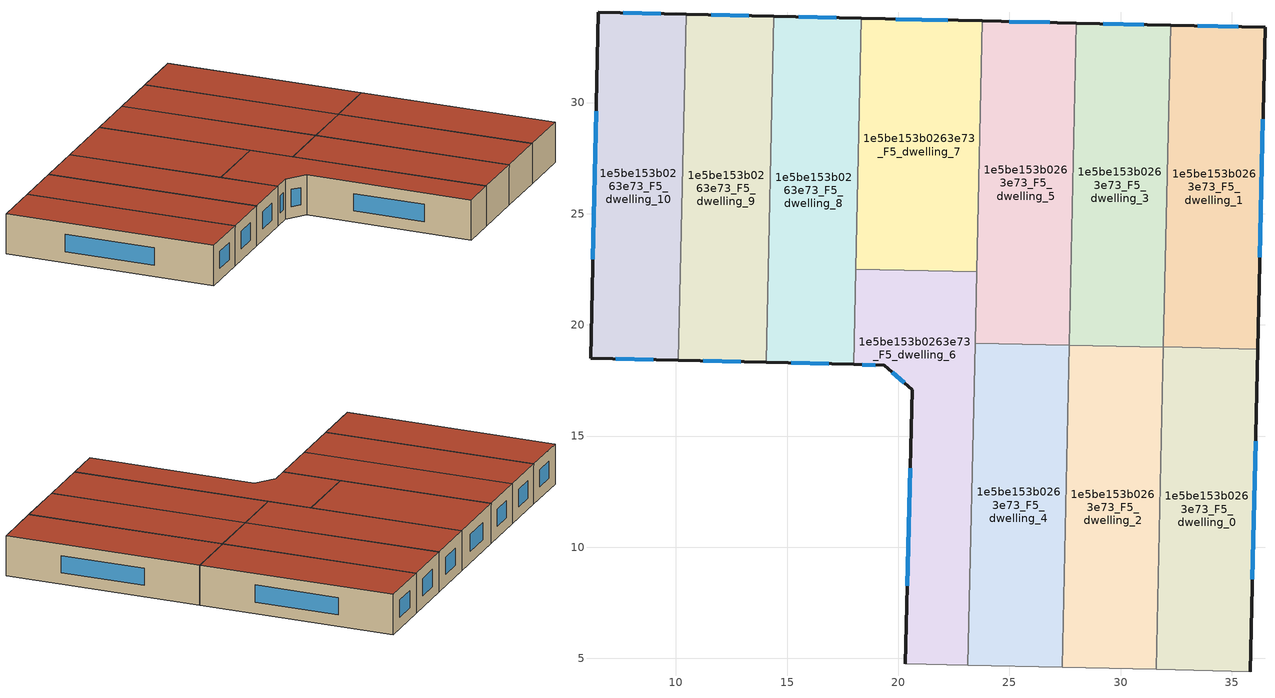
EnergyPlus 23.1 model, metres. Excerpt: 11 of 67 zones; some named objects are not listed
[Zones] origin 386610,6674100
1e5be153b0263e73_F5_dwelling_0
 floor to 1e5be153b0263e73_F4_dwelling_0 (EU_floor_Construction): 36.17,18.91 35.84,4.4 31.61,4.5 31.93,19.01 z15
 wall outside (EU_wall_Construction): 35.84,4.4 36.17,18.91 z15:18
 wall to 1e5be153b0263e73_F5_dwelling_1 (EU_wall_Construction): 36.17,18.91 31.93,19.01 z15:18
 wall adiabatic (EU_wall_Construction): 31.61,4.5 35.84,4.4 z15:18
 wall to 1e5be153b0263e73_F5_dwelling_2 (EU_wall_Construction): 31.93,18.99 31.61,4.5 z15:18
 wall to 1e5be153b0263e73_F5_dwelling_3 (EU_wall_Construction): 31.93,19.01 31.93,18.99 z15:18
 window (EU_Window_Construction): 35.93,8.55 36.07,14.77 z15.86:17.14
 roof outside (EU_roof_Construction): 35.84,4.4 36.17,18.91 31.93,19.01 31.61,4.5 z18
1e5be153b0263e73_F5_dwelling_1
 floor to 1e5be153b0263e73_F4_dwelling_1 (EU_floor_Construction): 36.5,33.39 36.17,18.91 31.93,19.01 32.25,33.48 z15
 wall outside (EU_wall_Construction): 36.17,18.91 36.5,33.39 32.25,33.48 z15:18
 wall to 1e5be153b0263e73_F5_dwelling_3 (EU_wall_Construction): 32.25,33.48 31.93,19.01 z15:18
 window (EU_Window_Construction): 36.26,23.05 36.41,29.25 / 35.29,33.42 33.47,33.46 z15.86:17.14
 roof outside (EU_roof_Construction): 36.17,18.91 36.5,33.39 32.25,33.48 31.93,19.01 z18
1e5be153b0263e73_F5_dwelling_10
 floor to 1e5be153b0263e73_F4_dwelling_10 (EU_floor_Construction): 10.46,33.97 10.11,18.41 6.16,18.5 6.51,34.05 z15
 wall outside (EU_wall_Construction): 10.46,33.97 6.51,34.05 6.16,18.5 10.11,18.41 z15:18
 wall to 1e5be153b0263e73_F5_dwelling_9 (EU_wall_Construction): 10.11,18.41 10.46,33.97 z15:18
 window (EU_Window_Construction): 7.29,18.47 8.98,18.43 / 6.41,29.61 6.26,22.94 / 9.33,33.99 7.64,34.03 z15.86:17.14
 roof outside (EU_roof_Construction): 10.11,18.41 10.46,33.97 6.51,34.05 6.16,18.5 z18
1e5be153b0263e73_F5_dwelling_2
 floor to 1e5be153b0263e73_F4_dwelling_2 (EU_floor_Construction): 31.93,18.99 31.61,4.5 27.37,4.59 27.7,19.08 z15
 wall to 1e5be153b0263e73_F5_dwelling_4 (EU_wall_Construction): 27.7,19.08 27.37,4.59 z15:18
 wall to 1e5be153b0263e73_F5_dwelling_3 (EU_wall_Construction): 31.93,18.99 27.7,19.08 z15:18
 wall adiabatic (EU_wall_Construction): 27.37,4.59 31.61,4.5 z15:18
 roof outside (EU_roof_Construction): 31.61,4.5 31.93,18.99 27.7,19.08 27.37,4.59 z18
1e5be153b0263e73_F5_dwelling_3
 floor to 1e5be153b0263e73_F4_dwelling_3 (EU_floor_Construction): 32.25,33.48 31.93,18.99 27.7,19.08 28.02,33.58 z15
 wall outside (EU_wall_Construction): 32.25,33.48 28.02,33.58 z15:18
 wall to 1e5be153b0263e73_F5_dwelling_5 (EU_wall_Construction): 28.02,33.58 27.7,19.08 z15:18
 window (EU_Window_Construction): 31.04,33.51 29.23,33.55 z15.86:17.14
 roof outside (EU_roof_Construction): 31.93,18.99 32.25,33.48 28.02,33.58 27.7,19.08 z18
1e5be153b0263e73_F5_dwelling_4
 floor to 1e5be153b0263e73_F4_dwelling_4 (EU_floor_Construction): 27.7,19.08 27.37,4.59 23.14,4.69 23.46,19.18 z15
 wall to 1e5be153b0263e73_F5_dwelling_5 (EU_wall_Construction): 27.7,19.08 23.46,19.18 z15:18
 wall adiabatic (EU_wall_Construction): 23.14,4.69 27.37,4.59 z15:18
 wall to 1e5be153b0263e73_F5_dwelling_6 (EU_wall_Construction): 23.46,19.18 23.14,4.69 z15:18
 roof outside (EU_roof_Construction): 27.37,4.59 27.7,19.08 23.46,19.18 23.14,4.69 z18
1e5be153b0263e73_F5_dwelling_5
 floor to 1e5be153b0263e73_F4_dwelling_5 (EU_floor_Construction): 28.02,33.58 27.7,19.08 23.46,19.18 23.78,33.67 z15
 wall outside (EU_wall_Construction): 28.02,33.58 23.78,33.67 z15:18
 wall to 1e5be153b0263e73_F5_dwelling_7 (EU_wall_Construction): 23.78,33.67 23.53,22.38 z15:18
 wall to 1e5be153b0263e73_F5_dwelling_6 (EU_wall_Construction): 23.53,22.38 23.46,19.18 z15:18
 window (EU_Window_Construction): 26.81,33.6 24.99,33.64 z15.86:17.14
 roof outside (EU_roof_Construction): 27.7,19.08 28.02,33.58 23.78,33.67 23.46,19.18 z18
1e5be153b0263e73_F5_dwelling_6
 floor to 1e5be153b0263e73_F4_dwelling_6 (EU_floor_Construction): 23.53,22.38 23.14,4.69 20.33,4.75 20.64,17.08 19.37,18.18 18,18.22 18.09,22.5 z15
 wall outside (EU_wall_Construction): 18,18.22 19.37,18.18 20.64,17.08 20.33,4.75 z15:18
 wall to 1e5be153b0263e73_F5_dwelling_7 (EU_wall_Construction): 23.53,22.38 18.09,22.5 z15:18
 wall adiabatic (EU_wall_Construction): 20.33,4.75 23.14,4.69 z15:18
 wall to 1e5be153b0263e73_F5_dwelling_8 (EU_wall_Construction): 18.09,22.5 18,18.22 z15:18
 window (EU_Window_Construction): 20.55,13.55 20.42,8.27 / 19.73,17.87 20.28,17.39 / 18.39,18.21 18.98,18.19 z15.86:17.14
 roof outside (EU_roof_Construction): 23.14,4.69 23.53,22.38 18.09,22.5 18,18.22 19.37,18.18 20.64,17.08 20.33,4.75 z18
1e5be153b0263e73_F5_dwelling_7
 floor to 1e5be153b0263e73_F4_dwelling_7 (EU_floor_Construction): 23.78,33.67 23.53,22.38 18.09,22.5 18.34,33.79 z15
 wall outside (EU_wall_Construction): 23.78,33.67 18.34,33.79 z15:18
 wall to 1e5be153b0263e73_F5_dwelling_8 (EU_wall_Construction): 18.34,33.79 18.09,22.5 z15:18
 window (EU_Window_Construction): 22.23,33.71 19.9,33.76 z15.86:17.14
 roof outside (EU_roof_Construction): 23.53,22.38 23.78,33.67 18.34,33.79 18.09,22.5 z18
1e5be153b0263e73_F5_dwelling_8
 floor to 1e5be153b0263e73_F4_dwelling_8 (EU_floor_Construction): 18.34,33.79 18,18.22 14.05,18.31 14.4,33.88 z15
 wall outside (EU_wall_Construction): 14.05,18.31 18,18.22 / 18.34,33.79 14.4,33.88 z15:18
 wall to 1e5be153b0263e73_F5_dwelling_9 (EU_wall_Construction): 14.4,33.88 14.05,18.31 z15:18
 window (EU_Window_Construction): 15.18,18.28 16.87,18.24 / 17.22,33.82 15.53,33.85 z15.86:17.14
 roof outside (EU_roof_Construction): 18,18.22 18.34,33.79 14.4,33.88 14.05,18.31 z18
1e5be153b0263e73_F5_dwelling_9
 floor to 1e5be153b0263e73_F4_dwelling_9 (EU_floor_Construction): 14.4,33.88 14.05,18.31 10.11,18.41 10.46,33.97 z15
 wall outside (EU_wall_Construction): 10.11,18.41 14.05,18.31 / 14.4,33.88 10.46,33.97 z15:18
 window (EU_Window_Construction): 11.24,18.38 12.93,18.34 / 13.27,33.9 11.58,33.94 z15.86:17.14
 roof outside (EU_roof_Construction): 14.05,18.31 14.4,33.88 10.46,33.97 10.11,18.41 z18
[Building]
EU S2 Campaign: North Axis=0; Terrain=City; Solar Distribution=FullExterior
[Site:Location]
Helsinki-Vantaa.AP: Latitude=60.317; Longitude=24.963; Time Zone=2; Elevation=54.6
[SizingPeriod:WeatherFileDays]
AnnualSizingPeriod: Begin Month=1; Begin Day of Month=1; End Month=12; End Day of Month=31; Day of Week for Start Day=Monday; Use Weather File Daylight Saving Period=No; Use Weather File Rain and Snow Indicators=No
[MATERIAL]
EU_InternalMass_Material: Roughness=MediumRough; Thickness=0.1; Conductivity=1; Density=1800; Specific Heat=900; Thermal Absorptance=0.9; Solar Absorptance=0.7; Visible Absorptance=0.7
[MATERIAL:NOMASS] Roughness=MediumRough; Thermal Absorptance=0.9; Solar Absorptance=0.7; Visible Absorptance=0.7
Name | Thermal Resistance
EU_wall_NoMass | 1.10183
EU_roof_NoMass; EU_floor_NoMass | 1.70606
[WINDOWMATERIAL:SIMPLEGLAZINGSYSTEM]
EU_Window_SimpleGlazing: UFactor=3.11035; Solar Heat Gain Coefficient=0.8; Visible Transmittance=0.8
[CONSTRUCTION]
EU_wall_Construction: EU_wall_NoMass
EU_roof_Construction: EU_roof_NoMass
EU_floor_Construction: EU_floor_NoMass
EU_Window_Construction: EU_Window_SimpleGlazing
EU_InternalMass_Construction: EU_InternalMass_Material
[ZONE] Type=1; Multiplier=1; Ceiling Height=autocalculate; Floor Area=autocalculate; Part of Total Floor Area=Yes
Name | Volume
1e5be153b0263e73_F5_dwelling_0 | 184.314
1e5be153b0263e73_F5_dwelling_1 | 184.312
1e5be153b0263e73_F5_dwelling_10 | 184.295
1e5be153b0263e73_F5_dwelling_2; 1e5be153b0263e73_F5_dwelling_5 | 184.291
1e5be153b0263e73_F5_dwelling_3 | 184.289
1e5be153b0263e73_F5_dwelling_4 | 184.262
1e5be153b0263e73_F5_dwelling_6 | 184.278
1e5be153b0263e73_F5_dwelling_7 | 184.259
1e5be153b0263e73_F5_dwelling_8 | 184.313
1e5be153b0263e73_F5_dwelling_9 | 184.283
[INTERNALMASS] Construction=EU_InternalMass_Construction
Name | Zone or ZoneList | Surface Area
1e5be153b0263e73_F5_dwelling_0_EU_InternalMass | 1e5be153b0263e73_F5_dwelling_0 | 61.4379
1e5be153b0263e73_F5_dwelling_1_EU_InternalMass | 1e5be153b0263e73_F5_dwelling_1 | 61.437
1e5be153b0263e73_F5_dwelling_2_EU_InternalMass | 1e5be153b0263e73_F5_dwelling_2 | 61.4299
1e5be153b0263e73_F5_dwelling_3_EU_InternalMass | 1e5be153b0263e73_F5_dwelling_3 | 61.4299
1e5be153b0263e73_F5_dwelling_4_EU_InternalMass | 1e5be153b0263e73_F5_dwelling_4 | 61.4217
1e5be153b0263e73_F5_dwelling_5_EU_InternalMass | 1e5be153b0263e73_F5_dwelling_5 | 61.4299
1e5be153b0263e73_F5_dwelling_6_EU_InternalMass | 1e5be153b0263e73_F5_dwelling_6 | 61.4261
1e5be153b0263e73_F5_dwelling_7_EU_InternalMass | 1e5be153b0263e73_F5_dwelling_7 | 61.4192
1e5be153b0263e73_F5_dwelling_8_EU_InternalMass | 1e5be153b0263e73_F5_dwelling_8 | 61.4376
1e5be153b0263e73_F5_dwelling_9_EU_InternalMass | 1e5be153b0263e73_F5_dwelling_9 | 61.4277
1e5be153b0263e73_F5_dwelling_10_EU_InternalMass | 1e5be153b0263e73_F5_dwelling_10 | 61.4315
[OTHEREQUIPMENT] Fuel Type=Electricity; Design Level Calculation Method=Watts/Area; Power per Zone Floor Area=1; Fraction Latent=0; Fraction Radiant=0; Fraction Lost=0; Carbon Dioxide Generation Rate=0; EndUse Subcategory=EU_Step8_InternalGains
Name | Zone or ZoneList or Space or SpaceList | Schedule
EU_Step8_InternalGain_1e5be153b0263e73_F5_dwelling_0_f000 | 1e5be153b0263e73_F5_dwelling_0 | EU_Step8_GainSchedule_1e5be153b0263e73_F5_dwelling_0_f000
EU_Step8_InternalGain_1e5be153b0263e73_F5_dwelling_1_f000 | 1e5be153b0263e73_F5_dwelling_1 | EU_Step8_GainSchedule_1e5be153b0263e73_F5_dwelling_1_f000
EU_Step8_InternalGain_1e5be153b0263e73_F5_dwelling_2_f000 | 1e5be153b0263e73_F5_dwelling_2 | EU_Step8_GainSchedule_1e5be153b0263e73_F5_dwelling_2_f000
EU_Step8_InternalGain_1e5be153b0263e73_F5_dwelling_3_f000 | 1e5be153b0263e73_F5_dwelling_3 | EU_Step8_GainSchedule_1e5be153b0263e73_F5_dwelling_3_f000
EU_Step8_InternalGain_1e5be153b0263e73_F5_dwelling_4_f000 | 1e5be153b0263e73_F5_dwelling_4 | EU_Step8_GainSchedule_1e5be153b0263e73_F5_dwelling_4_f000
EU_Step8_InternalGain_1e5be153b0263e73_F5_dwelling_5_f000 | 1e5be153b0263e73_F5_dwelling_5 | EU_Step8_GainSchedule_1e5be153b0263e73_F5_dwelling_5_f000
EU_Step8_InternalGain_1e5be153b0263e73_F5_dwelling_6_f000 | 1e5be153b0263e73_F5_dwelling_6 | EU_Step8_GainSchedule_1e5be153b0263e73_F5_dwelling_6_f000
EU_Step8_InternalGain_1e5be153b0263e73_F5_dwelling_7_f000 | 1e5be153b0263e73_F5_dwelling_7 | EU_Step8_GainSchedule_1e5be153b0263e73_F5_dwelling_7_f000
EU_Step8_InternalGain_1e5be153b0263e73_F5_dwelling_8_f000 | 1e5be153b0263e73_F5_dwelling_8 | EU_Step8_GainSchedule_1e5be153b0263e73_F5_dwelling_8_f000
EU_Step8_InternalGain_1e5be153b0263e73_F5_dwelling_9_f000 | 1e5be153b0263e73_F5_dwelling_9 | EU_Step8_GainSchedule_1e5be153b0263e73_F5_dwelling_9_f000
EU_Step8_InternalGain_1e5be153b0263e73_F5_dwelling_10_f000 | 1e5be153b0263e73_F5_dwelling_10 | EU_Step8_GainSchedule_1e5be153b0263e73_F5_dwelling_10_f000
[ZONEVENTILATION:DESIGNFLOWRATE] Schedule=EU_AlwaysOn; Design Flow Rate Calculation Method=AirChanges/Hour; Air Changes per Hour=0.756316; Ventilation Type=Natural; Fan Pressure Rise=0; Fan Total Efficiency=1; Constant Term Coefficient=1; Temperature Term Coefficient=0; Velocity Term Coefficient=0; Velocity Squared Term Coefficient=0; Minimum Indoor Temperature=-100; Maximum Indoor Temperature=100; Delta Temperature=-100; Minimum Outdoor Temperature=-100; Maximum Outdoor Temperature=100; Maximum Wind Speed=40
Name | Zone or ZoneList or Space or SpaceList
EU_ConstantAir_1e5be153b0263e73_F5_dwelling_0 | 1e5be153b0263e73_F5_dwelling_0
EU_ConstantAir_1e5be153b0263e73_F5_dwelling_1 | 1e5be153b0263e73_F5_dwelling_1
EU_ConstantAir_1e5be153b0263e73_F5_dwelling_2 | 1e5be153b0263e73_F5_dwelling_2
EU_ConstantAir_1e5be153b0263e73_F5_dwelling_3 | 1e5be153b0263e73_F5_dwelling_3
EU_ConstantAir_1e5be153b0263e73_F5_dwelling_4 | 1e5be153b0263e73_F5_dwelling_4
EU_ConstantAir_1e5be153b0263e73_F5_dwelling_5 | 1e5be153b0263e73_F5_dwelling_5
EU_ConstantAir_1e5be153b0263e73_F5_dwelling_6 | 1e5be153b0263e73_F5_dwelling_6
EU_ConstantAir_1e5be153b0263e73_F5_dwelling_7 | 1e5be153b0263e73_F5_dwelling_7
EU_ConstantAir_1e5be153b0263e73_F5_dwelling_8 | 1e5be153b0263e73_F5_dwelling_8
EU_ConstantAir_1e5be153b0263e73_F5_dwelling_9 | 1e5be153b0263e73_F5_dwelling_9
EU_ConstantAir_1e5be153b0263e73_F5_dwelling_10 | 1e5be153b0263e73_F5_dwelling_10
[HVACTEMPLATE:ZONE:IDEALLOADSAIRSYSTEM] System Availability Schedule=EU_AlwaysOn; Maximum Heating Supply Air Temperature=50; Minimum Cooling Supply Air Temperature=13; Maximum Heating Supply Air Humidity Ratio=0.0156; Minimum Cooling Supply Air Humidity Ratio=0.0077; Heating Limit=NoLimit; Cooling Limit=NoLimit; Heating Availability Schedule=EU_AlwaysOn; Cooling Availability Schedule=EU_CoolingOff; Dehumidification Control Type=ConstantSensibleHeatRatio; Cooling Sensible Heat Ratio=0.7; Dehumidification Setpoint=60; Humidification Control Type=None; Humidification Setpoint=30; Outdoor Air Method=None; Outdoor Air Flow Rate per Person=0.00944; Outdoor Air Flow Rate per Zone Floor Area=0; Outdoor Air Flow Rate per Zone=0; Demand Controlled Ventilation Type=None; Outdoor Air Economizer Type=NoEconomizer; Heat Recovery Type=None; Sensible Heat Recovery Effectiveness=0.7; Latent Heat Recovery Effectiveness=0.65
Name | Template Thermostat
1e5be153b0263e73_F5_dwelling_0 | EU_HeatOnly_1e5be153b0263e73_F5_dwelling_0
1e5be153b0263e73_F5_dwelling_1 | EU_HeatOnly_1e5be153b0263e73_F5_dwelling_1
1e5be153b0263e73_F5_dwelling_2 | EU_HeatOnly_1e5be153b0263e73_F5_dwelling_2
1e5be153b0263e73_F5_dwelling_3 | EU_HeatOnly_1e5be153b0263e73_F5_dwelling_3
1e5be153b0263e73_F5_dwelling_4 | EU_HeatOnly_1e5be153b0263e73_F5_dwelling_4
1e5be153b0263e73_F5_dwelling_5 | EU_HeatOnly_1e5be153b0263e73_F5_dwelling_5
1e5be153b0263e73_F5_dwelling_6 | EU_HeatOnly_1e5be153b0263e73_F5_dwelling_6
1e5be153b0263e73_F5_dwelling_7 | EU_HeatOnly_1e5be153b0263e73_F5_dwelling_7
1e5be153b0263e73_F5_dwelling_8 | EU_HeatOnly_1e5be153b0263e73_F5_dwelling_8
1e5be153b0263e73_F5_dwelling_9 | EU_HeatOnly_1e5be153b0263e73_F5_dwelling_9
1e5be153b0263e73_F5_dwelling_10 | EU_HeatOnly_1e5be153b0263e73_F5_dwelling_10
[SIZING:ZONE] Zone Cooling Design Supply Air Temperature Input Method=SupplyAirTemperature; Zone Cooling Design Supply Air Temperature=13; Zone Heating Design Supply Air Temperature Input Method=SupplyAirTemperature; Zone Heating Design Supply Air Temperature=50; Zone Cooling Design Supply Air Humidity Ratio=0.008; Zone Heating Design Supply Air Humidity Ratio=0.008; Cooling Design Air Flow Method=DesignDay; Cooling Design Air Flow Rate=0; Cooling Minimum Air Flow per Zone Floor Area=0.000762; Cooling Minimum Air Flow=0; Cooling Minimum Air Flow Fraction=0.2; Heating Design Air Flow Method=DesignDay; Heating Design Air Flow Rate=0; Heating Maximum Air Flow per Zone Floor Area=0.002032; Heating Maximum Air Flow=0.141576; Heating Maximum Air Flow Fraction=0.3; Account for Dedicated Outdoor Air System=No; Dedicated Outdoor Air System Control Strategy=NeutralSupplyAir; Dedicated Outdoor Air Low Setpoint Temperature for Design=autosize; Dedicated Outdoor Air High Setpoint Temperature for Design=autosize; Zone Load Sizing Method=Sensible Load Only No Latent Load; Zone Latent Cooling Design Supply Air Humidity Ratio Input Method=HumidityRatioDifference; Zone Cooling Design Supply Air Humidity Ratio Difference=0.005; Zone Latent Heating Design Supply Air Humidity Ratio Input Method=HumidityRatioDifference; Zone Humidification Design Supply Air Humidity Ratio Difference=0.005
1e5be153b0263e73_F5_dwelling_0; 1e5be153b0263e73_F5_dwelling_1; 1e5be153b0263e73_F5_dwelling_2; 1e5be153b0263e73_F5_dwelling_3; 1e5be153b0263e73_F5_dwelling_4; 1e5be153b0263e73_F5_dwelling_5; 1e5be153b0263e73_F5_dwelling_6; 1e5be153b0263e73_F5_dwelling_7; 1e5be153b0263e73_F5_dwelling_8; 1e5be153b0263e73_F5_dwelling_9; 1e5be153b0263e73_F5_dwelling_10
[SCHEDULE:CONSTANT]
Name | Hourly Value
EU_AlwaysOn | 1
EU_CoolingOff | 0
[SCHEDULE:FILE] Column Number=1; Rows to Skip at Top=0; Number of Hours of Data=8760; Column Separator=Comma; Interpolate to Timestep=No; Minutes per Item=60; Adjust Schedule for Daylight Savings=Yes
Name | File
EU_Step8_GainSchedule_1e5be153b0263e73_F5_dwelling_0_f000 | ../../schedules/1e5be153b0263e73/1e5be153b0263e73_F5_dwelling_0_f000_gain.csv
EU_Step8_GainSchedule_1e5be153b0263e73_F5_dwelling_1_f000 | ../../schedules/1e5be153b0263e73/1e5be153b0263e73_F5_dwelling_1_f000_gain.csv
EU_Step8_GainSchedule_1e5be153b0263e73_F5_dwelling_2_f000 | ../../schedules/1e5be153b0263e73/1e5be153b0263e73_F5_dwelling_2_f000_gain.csv
EU_Step8_GainSchedule_1e5be153b0263e73_F5_dwelling_3_f000 | ../../schedules/1e5be153b0263e73/1e5be153b0263e73_F5_dwelling_3_f000_gain.csv
EU_Step8_GainSchedule_1e5be153b0263e73_F5_dwelling_4_f000 | ../../schedules/1e5be153b0263e73/1e5be153b0263e73_F5_dwelling_4_f000_gain.csv
EU_Step8_GainSchedule_1e5be153b0263e73_F5_dwelling_5_f000 | ../../schedules/1e5be153b0263e73/1e5be153b0263e73_F5_dwelling_5_f000_gain.csv
EU_Step8_GainSchedule_1e5be153b0263e73_F5_dwelling_6_f000 | ../../schedules/1e5be153b0263e73/1e5be153b0263e73_F5_dwelling_6_f000_gain.csv
EU_Step8_GainSchedule_1e5be153b0263e73_F5_dwelling_7_f000 | ../../schedules/1e5be153b0263e73/1e5be153b0263e73_F5_dwelling_7_f000_gain.csv
EU_Step8_GainSchedule_1e5be153b0263e73_F5_dwelling_8_f000 | ../../schedules/1e5be153b0263e73/1e5be153b0263e73_F5_dwelling_8_f000_gain.csv
EU_Step8_GainSchedule_1e5be153b0263e73_F5_dwelling_9_f000 | ../../schedules/1e5be153b0263e73/1e5be153b0263e73_F5_dwelling_9_f000_gain.csv
EU_Step8_GainSchedule_1e5be153b0263e73_F5_dwelling_10_f000 | ../../schedules/1e5be153b0263e73/1e5be153b0263e73_F5_dwelling_10_f000_gain.csv
